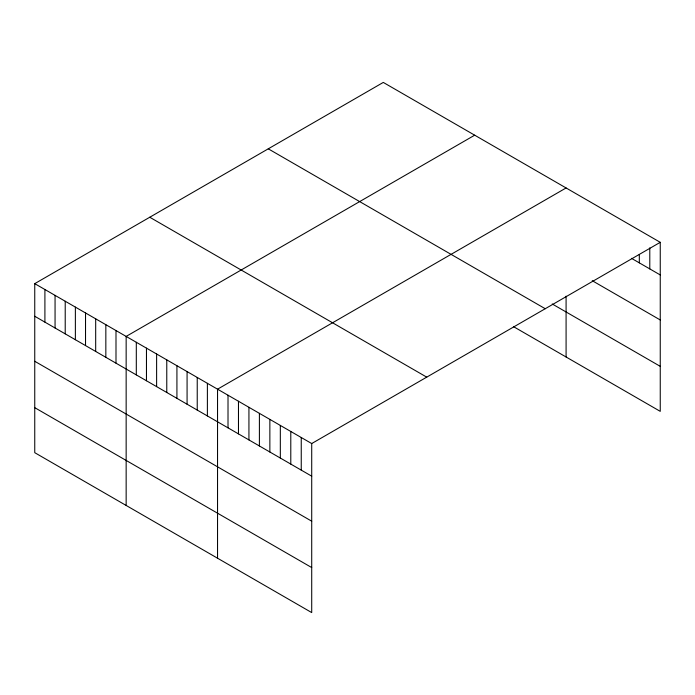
<?xml version="1.0" encoding="UTF-8"?>
<svg xmlns="http://www.w3.org/2000/svg" width="695" height="695" viewBox="0 0 695 695"><rect width="100%" height="100%" fill="white"/><g stroke="black" fill="none" stroke-linecap="round" stroke-linejoin="round"><path stroke-width="1.04" d="M34.75 283.647L311.716 443.549L311.716 612.582L34.75 452.68L34.75 283.647L383.284 82.418L660.25 242.32L660.25 411.353L513.457 326.607M474.685 135.186L126.151 336.415L126.151 505.447M566.086 187.954L217.544 389.183L217.544 558.215M311.716 443.549L660.25 242.32M631.477 258.332L660.25 274.942M592.236 280.693L660.25 319.961M552.23 303.976L660.25 366.343M268.27 148.826L545.236 308.728M149.764 217.24L426.73 377.142M34.75 316.268L311.716 476.171M34.75 361.278L311.716 521.189M34.75 407.661L311.716 567.563M649.79 247.854L649.79 268.904M639.322 254.44L639.322 262.858M566.086 296.166L566.086 356.987M301.248 437.503L301.248 470.124M290.788 431.465L290.788 464.086M280.328 425.427L280.328 458.048M269.86 419.38L269.86 452.002M259.4 413.343L259.4 445.964M248.932 407.305L248.932 439.926M238.472 401.258L238.472 433.88M228.012 395.22L228.012 427.842M207.388 383.319L207.388 415.94M197.232 377.455L197.232 410.076M187.077 371.59L187.077 404.212M176.921 365.726L176.921 398.348M166.774 359.862L166.774 392.484M156.618 353.998L156.618 386.62M146.463 348.134L146.463 380.756M136.307 342.27L136.307 374.892M115.996 330.551L115.996 363.172M105.84 324.687L105.84 357.308M95.684 318.823L95.684 351.444M85.528 312.959L85.528 345.58M75.373 307.094L75.373 339.716M65.217 301.23L65.217 333.852M55.061 295.366L55.061 327.988M44.906 289.502L44.906 322.124"/></g></svg>
